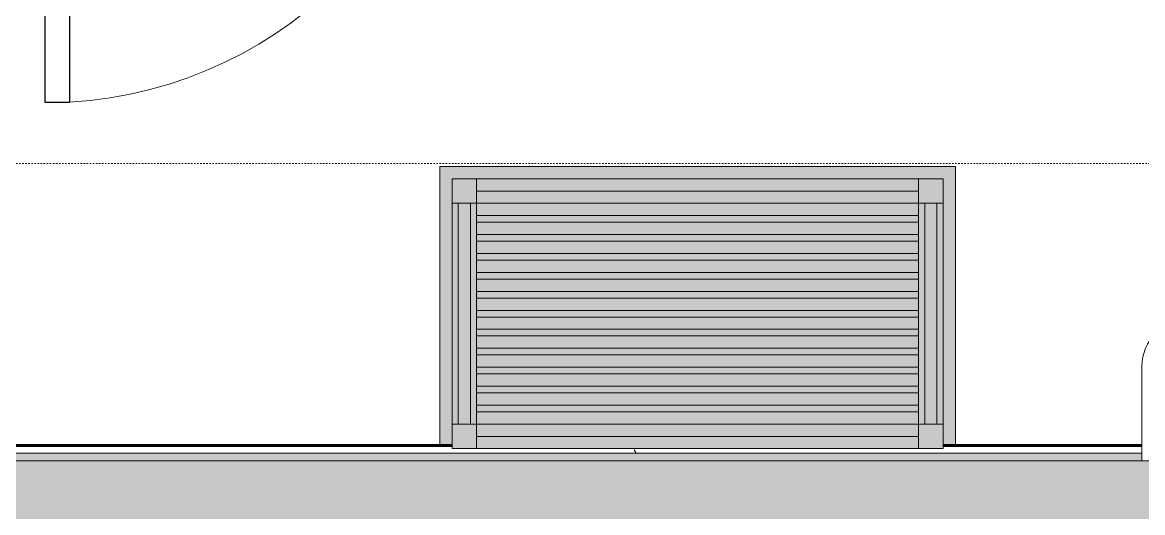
# Model space of a CAD drawing. Header units: inches. Extents: x -4169 to -1846, y 9706 to 12377.
# Drawn here: x -3646.6 to -3555.3, y 11125 to 11164.9 of the extents above; entities that cross this region are included whole.
import ezdxf

# ---------------------------------------------------------------- set-up
doc = ezdxf.new("R2010")
doc.units = ezdxf.units.IN
doc.header["$MEASUREMENT"] = 0
doc.linetypes.add('Aligning Line 1_8_', pattern=[0.25, 0.125, -0.125])
for name, color, linetype, lineweight in [('0-1', 7, 'Continuous', 5), ('0-2', 50, 'Continuous', 18), ('A-DOOR-1', 250, 'Continuous', 9), ('A-DOOR-2', 90, 'Continuous', 30), ('A-WALL', 113, 'Continuous', 18), ('A-WALL-PATT-4', 111, 'Continuous', 9), ('G-ANNO-SYMB', 111, 'Aligning Line 1_8_', 9), ('I-WALL-2', 2, 'Continuous', 5), ('I-WALL-3', 2, 'Continuous', 60), ('P-SANR-FIXT-2', 250, 'Continuous', 9), ('Q-CASE-1', 9, 'Continuous', 9), ('Q-CASE-3', 250, 'Continuous', 9)]:
    doc.layers.add(name, color=color, linetype=linetype, lineweight=lineweight)

# ---------------------------------------------------------------- blocks, each defined once
blk = doc.blocks.new('SWING - SINGLE - FLUSH - 2-10 x 6-8 - PRIVACY-2632541-ENLARGED RCP - 2ND FLOOR PLAN')
at = {"layer": 'A-DOOR-1'}
blk.add_arc((17, 2.375), 34.067, 93.36569, 180, dxfattribs=at)
at = {"layer": 'A-DOOR-2'}
for p, q in [((15, 2.375), (15, 36.383)), ((17, 36.383), (15, 36.383)), ((17, 2.375), (17, 36.383)), ((17, 2.375), (15, 2.375))]:
    blk.add_line(p, q, dxfattribs=at)
blk = doc.blocks.new('Toilet-Domestic-3D - Toilet-Domestic-3D-1372870-ENLARGED RCP - 2ND FLOOR PLAN')
at = {"layer": 'P-SANR-FIXT-2'}
for p, q in [((-1.874, 11.5), (-0.5, 12)), ((-0.5, 12), (0.5, 12)), ((0.5, 12), (1.874, 11.5)), ((-3.74, 10), (-2.74, 11)), ((-2.74, 11), (-1.874, 11.5)), ((1.874, 11.5), (2.74, 11)), ((2.74, 11), (3.74, 10)), ((-5.127, 8), (-3.74, 10)), ((3.74, 10), (5.127, 8)), ((-6.06, 6), (-5.127, 8)), ((5.127, 8), (6.06, 6)), ((-6.788, 4), (-6.06, 6)), ((6.06, 6), (6.788, 4)), ((-7.326, 1.992), (-6.788, 4)), ((6.788, 4), (7.326, 1.992)), ((-7.5, 0), (-7.326, 1.992)), ((7.326, 1.992), (7.5, 0)), ((-7.413, -0.996), (-7.5, 0)), ((7.5, 0), (7.413, -0.996)), ((-7.236, -2), (-7.413, -0.996)), ((7.413, -0.996), (7.236, -2)), ((-6.968, -3), (-7.236, -2)), ((7.236, -2), (6.968, -3)), ((-6.401, -4), (-6.968, -3)), ((6.968, -3), (6.401, -4)), ((-5.209, -5), (-6.401, -4)), ((6.401, -4), (5.209, -5)), ((-3.836, -5.5), (-5.209, -5)), ((-4.862, -8.024), (-5.209, -5)), ((5.209, -5), (3.836, -5.5)), ((4.862, -8.024), (5.209, -5)), ((-1, -6), (-3.836, -5.5)), ((1, -6), (-1, -6)), ((3.836, -5.5), (1, -6)), ((6.25, -8.024), (-6.25, -8.024)), ((-9.976, -11.75), (-9.976, -19.476)), ((9.976, -19.476), (9.976, -11.75)), ((-9.976, -19.476), (9.976, -19.476))]:
    blk.add_line(p, q, dxfattribs=at)
for centre, start, end in [((-6.25, -11.75), 90, 180), ((6.25, -11.75), 0, 90)]:
    blk.add_arc(centre, 3.726, start, end, dxfattribs=at)
blk = doc.blocks.new('Bath Vanity - Bath Vanity 42_-2551081-ENLARGED RCP - 2ND FLOOR PLAN')
at = {"layer": 'Q-CASE-1'}
h = blk.add_hatch(color=256, dxfattribs=at)
h.paths.add_polyline_path([(20.738, -1.25), (20.738, -23), (-19.262, -23), (-19.262, -1.25), (-20.262, -1.25), (-20.262, -24), (21.738, -24), (21.738, -1.25)], flags=0)
h.paths.add_polyline_path([(8.437, -2), (-17.262, -2), (-17.262, -3), (18.738, -3), (18.738, -2)], flags=0)
h.paths.add_polyline_path([(8.437, -4), (-17.262, -4), (-17.262, -4.545), (18.738, -4.545), (18.738, -4)], flags=0)
h.paths.add_polyline_path([(8.437, -5.545), (-17.262, -5.545), (-17.262, -6.091), (18.738, -6.091), (18.738, -5.545)], flags=0)
h.paths.add_polyline_path([(-17.262, -7.091), (-17.262, -7.636), (18.738, -7.636), (18.738, -7.091), (8.437, -7.091)], flags=0)
h.paths.add_polyline_path([(18.738, -8.636), (-17.262, -8.636), (-17.262, -9.182), (18.738, -9.182)], flags=0)
h.paths.add_polyline_path([(18.738, -10.182), (-17.262, -10.182), (-17.262, -10.727), (18.738, -10.727)], flags=0)
h.paths.add_polyline_path([(8.437, -11.727), (-17.262, -11.727), (-17.262, -12.273), (18.738, -12.273), (18.738, -11.727)], flags=0)
h.paths.add_polyline_path([(-17.262, -13.273), (-17.262, -13.818), (18.738, -13.818), (18.738, -13.273), (8.437, -13.273)], flags=0)
h.paths.add_polyline_path([(18.738, -14.818), (-17.262, -14.818), (-17.262, -15.364), (18.738, -15.364)], flags=0)
h.paths.add_polyline_path([(18.738, -16.364), (-17.262, -16.364), (-17.262, -16.909), (18.738, -16.909)], flags=0)
h.paths.add_polyline_path([(-17.197, -17.909), (-17.262, -17.909), (-17.262, -18.455), (18.738, -18.455), (18.738, -17.909), (8.437, -17.909)], flags=0)
h.paths.add_polyline_path([(18.738, -19.455), (-17.262, -19.455), (-17.262, -20), (18.738, -20)], flags=0)
h.paths.add_polyline_path([(8.437, -21), (-17.262, -21), (-17.262, -22), (18.738, -22), (18.738, -21)], flags=0)
h = blk.add_hatch(color=256, dxfattribs=at)
h.paths.add_polyline_path([(-19.262, -1), (-19.262, -3), (-17.262, -3), (-17.262, -1)], flags=0)
h.paths.add_polyline_path([(18.738, -1), (18.738, -3), (20.738, -3), (20.738, -1)], flags=0)
h.paths.add_polyline_path([(-18.762, -21), (-19.262, -21), (-19.262, -23), (-17.262, -23), (-17.262, -21), (-17.762, -21)], flags=0)
h.paths.add_polyline_path([(20.738, -21), (18.738, -21), (18.738, -23), (20.738, -23), (20.738, -22)], flags=0)
for points in [[(8.437, -1), (-17.262, -1), (-17.262, -2), (18.738, -2), (18.738, -1)], [(-19.262, -3), (-19.262, -21), (-18.762, -21), (-18.762, -3)], [(-17.762, -3), (-18.762, -3), (-18.762, -21), (-17.762, -21), (-17.762, -4)], [(-17.762, -3), (-17.762, -21), (-17.262, -21), (-17.262, -3)], [(8.437, -3), (-17.262, -3), (-17.262, -4), (18.738, -4), (18.738, -3)], [(18.738, -3), (18.738, -21), (19.238, -21), (19.238, -3)], [(20.238, -3), (19.238, -3), (19.238, -21), (20.238, -21), (20.238, -4)], [(20.738, -3), (20.238, -3), (20.238, -21), (20.738, -21), (20.738, -4)], [(8.437, -4.545), (-17.262, -4.545), (-17.262, -5.545), (18.738, -5.545), (18.738, -4.545)], [(8.437, -6.091), (-17.262, -6.091), (-17.262, -7.091), (18.738, -7.091), (18.738, -6.091)], [(8.437, -7.636), (-17.262, -7.636), (-17.262, -8.636), (18.738, -8.636), (18.738, -7.636)], [(8.437, -9.182), (-17.262, -9.182), (-17.262, -10.182), (18.738, -10.182), (18.738, -9.182)], [(18.738, -10.727), (-17.262, -10.727), (-17.262, -11.727), (18.738, -11.727), (18.738, -11.192)], [(-17.262, -12.273), (-17.262, -13.273), (18.738, -13.273), (18.738, -12.273), (8.437, -12.273)], [(8.437, -13.818), (-17.262, -13.818), (-17.262, -14.818), (18.738, -14.818), (18.738, -13.818)], [(8.437, -15.364), (-17.262, -15.364), (-17.262, -16.364), (18.738, -16.364), (18.738, -15.364)], [(8.437, -16.909), (-17.262, -16.909), (-17.262, -17.909), (18.738, -17.909), (18.738, -16.909)], [(-17.262, -18.455), (-17.262, -19.455), (18.738, -19.455), (18.738, -18.455), (-16.926, -18.455)], [(-17.262, -20), (-17.262, -21), (18.738, -21), (18.738, -20), (-16.157, -20)], [(-17.262, -22), (-17.262, -23), (18.738, -23), (18.738, -22), (-15.163, -22)]]:
    blk.add_hatch(color=256, dxfattribs=at).paths.add_polyline_path(points, flags=0)
at = {"layer": 'Q-CASE-3'}
for p, q in [((-20.262, -24), (-20.262, -1.25)), ((-19.262, -3), (-19.262, -1)), ((-19.262, -1), (-17.262, -1)), ((18.738, -1), (-17.262, -1)), ((-17.262, -1), (-17.262, -3)), ((18.738, -3), (18.738, -1)), ((18.738, -1), (20.738, -1)), ((20.738, -1), (20.738, -3)), ((21.738, -1.25), (21.738, -24)), ((18.738, -2), (-17.262, -2)), ((-19.262, -3), (-19.262, -21)), ((-17.262, -3), (-19.262, -3)), ((-18.762, -3), (-18.762, -21)), ((-17.762, -3), (-17.762, -21)), ((18.738, -3), (-17.262, -3)), ((-17.262, -3), (-17.262, -21)), ((18.738, -3), (18.738, -21)), ((20.738, -3), (18.738, -3)), ((19.238, -3), (19.238, -21)), ((20.238, -3), (20.238, -21)), ((20.738, -3), (20.738, -21)), ((-17.262, -4), (18.738, -4)), ((18.738, -4.545), (-17.262, -4.545)), ((-17.262, -5.545), (18.738, -5.545)), ((18.738, -6.091), (-17.262, -6.091)), ((-17.262, -7.091), (18.738, -7.091)), ((18.738, -7.636), (-17.262, -7.636)), ((-17.262, -8.636), (18.738, -8.636)), ((18.738, -9.182), (-17.262, -9.182)), ((-17.262, -10.182), (18.738, -10.182)), ((18.738, -10.727), (-17.262, -10.727)), ((-17.262, -11.727), (18.738, -11.727)), ((18.738, -12.273), (-17.262, -12.273)), ((-17.262, -13.273), (18.738, -13.273)), ((18.738, -13.818), (-17.262, -13.818)), ((-17.262, -14.818), (18.738, -14.818)), ((18.738, -15.364), (-17.262, -15.364)), ((-17.262, -16.364), (18.738, -16.364)), ((18.738, -16.909), (-17.262, -16.909)), ((-17.262, -17.909), (18.738, -17.909)), ((18.738, -18.455), (-17.262, -18.455)), ((-17.262, -19.455), (18.738, -19.455)), ((18.738, -20), (-17.262, -20)), ((-19.262, -23), (-19.262, -21)), ((-19.262, -21), (-17.262, -21)), ((-17.262, -21), (18.738, -21)), ((-17.262, -21), (-17.262, -23)), ((18.738, -23), (18.738, -21)), ((18.738, -21), (20.738, -21)), ((20.738, -21), (20.738, -23)), ((18.738, -22), (-17.262, -22)), ((-17.262, -23), (-19.262, -23)), ((18.738, -23), (-17.262, -23)), ((20.738, -23), (18.738, -23)), ((21.738, -24), (-20.262, -24))]:
    blk.add_line(p, q, dxfattribs=at)
blk = doc.blocks.new('CTR - 1st Phase - Unit Layouts_rvt-1-ENLARGED RCP - 2ND FLOOR PLAN')
at = {"layer": '0-2', "rotation": 180}
for name, p in [('SWING - SINGLE - FLUSH - 2-10 x 6-8 - PRIVACY-2632541-ENLARGED RCP - 2ND FLOOR PLAN', (-3627.724, 11194.825)), ('Bath Vanity - Bath Vanity 42_-2551081-ENLARGED RCP - 2ND FLOOR PLAN', (-3590.811, 11129.189))]:
    blk.add_blockref(name, p, dxfattribs=at)
at = {"layer": '0-2'}
blk.add_blockref('Toilet-Domestic-3D - Toilet-Domestic-3D-1372870-ENLARGED RCP - 2ND FLOOR PLAN', (-3545.372, 11148.666), dxfattribs=at)

msp = doc.modelspace()

# ---------------------------------------------------------------- hatches: boundary and pattern name
at = {"layer": 'A-WALL-PATT-4'}
h = msp.add_hatch(dxfattribs=at)
h.set_pattern_fill('FP_1', color=256, style=0, pattern_type=2)
h.set_pattern_definition([(0, (0, 0), (20.48, 5.12), [0.845, -14.515, 0.845, -14.515, -81.92]), (0, (0, 0), (20.48, 5.12), [-30.72, 0.845, -29.875, 0.845, -14.515, -35.84]), (0, (0, 0), (20.48, 5.12), [-76.8, 0.845, -9.395, 0.845, -24.755]), (120, (7.68, 2.56), (-14.67405, 15.1762003), [0.845, -14.515, 0.845, -14.515, -81.92]), (120, (7.68, 2.56), (-14.67405, 15.1762003), [-30.72, 0.845, -29.875, 0.845, -14.515, -35.84]), (120, (7.68, 2.56), (-14.67405, 15.1762003), [-76.8, 0.845, -9.395, 0.845, -24.755]), (240, (10.24, 12.8), (-5.80595, -20.2962003), [0.845, -14.515, 0.845, -14.515, -81.92]), (240, (10.24, 12.8), (-5.80595, -20.2962003), [-30.72, 0.845, -29.875, 0.845, -14.515, -35.84]), (240, (10.24, 12.8), (-5.80595, -20.2962003), [-76.8, 0.845, -9.395, 0.845, -24.755])])
h.paths.add_polyline_path([(-3852.474, 11129.814), (-3817.965, 11129.814), (-3817.965, 11130.439), (-3852.474, 11130.439)], flags=0)
h.paths.add_polyline_path([(-3799.965, 11129.814), (-3795.965, 11129.814), (-3795.965, 11130.439), (-3799.965, 11130.439)], flags=0)
h.paths.add_polyline_path([(-3494.652, 11129.814), (-3487.299, 11129.814), (-3487.299, 11130.439), (-3535.395, 11130.439), (-3535.395, 11129.814), (-3497.95, 11129.814)], flags=0)
h.paths.add_polyline_path([(-3698.033, 11129.814), (-3555.348, 11129.814), (-3555.348, 11130.439), (-3571.549, 11130.439), (-3571.549, 11130.189), (-3611.549, 11130.189), (-3611.549, 11130.439), (-3698.033, 11130.439)], flags=0)
h.paths.add_polyline_path([(-3717.965, 11129.814), (-3716.033, 11129.814), (-3716.033, 11130.439), (-3717.965, 11130.439)], flags=0)
h = msp.add_hatch(dxfattribs=at)
h.set_pattern_fill('FP_2', color=256, style=0, pattern_type=2)
h.set_pattern_definition([(161.57, (0.32, 0.32), (-2.560496185, -0.000537386), [0, -18.214, 2.022, 0]), (18.43, (-0.32, 0.32), (-2.560496185, 0.000537386), [0, -18.214, 2.022, 0]), (108.43, (0.32, 0.32), (1.27922091, -6.400876726), [6.07, -14.166]), (71.57, (-0.32, 0.32), (1.27922091, 6.400876726), [6.07, -14.166])])
h.paths.add_polyline_path([(-3784.961, 11123.689), (-3486.674, 11123.69), (-3486.674, 11129.189), (-3852.474, 11129.189), (-3852.474, 11123.689), (-3795.965, 11123.689)], flags=0)
at = {"layer": 'I-WALL-2'}
h = msp.add_hatch(color=256, dxfattribs=at)
h.paths.add_polyline_path([(-3852.474, 11129.189), (-3795.965, 11129.189), (-3795.965, 11129.814), (-3799.965, 11129.814), (-3799.965, 11129.689), (-3817.965, 11129.689), (-3817.965, 11129.814), (-3852.474, 11129.814)], flags=0)
h.paths.add_polyline_path([(-3497.95, 11129.189), (-3486.674, 11129.189), (-3486.674, 11129.814), (-3535.395, 11129.814), (-3535.395, 11129.189), (-3514.833, 11129.189)], flags=0)
h.paths.add_polyline_path([(-3666.78, 11129.189), (-3555.348, 11129.189), (-3555.348, 11129.814), (-3698.033, 11129.814), (-3698.033, 11129.689), (-3716.033, 11129.689), (-3716.033, 11129.814), (-3717.965, 11129.814), (-3717.965, 11129.189), (-3698.033, 11129.189)], flags=0)

# ---------------------------------------------------------------- linework, layer by layer
at = {"layer": 'A-WALL'}
for p, q in [((-3698.033, 11129.814), (-3555.348, 11129.814)), ((-3717.965, 11129.189), (-3555.348, 11129.189))]:
    msp.add_line(p, q, dxfattribs=at)
at = {"layer": 'G-ANNO-SYMB'}
msp.add_line((-1910.949, 11153.426), (-4027.083, 11153.426), dxfattribs=at)
at = {"layer": 'I-WALL-3'}
for p, q in [((-3698.033, 11130.439), (-3611.549, 11130.439)), ((-3571.549, 11130.439), (-3555.348, 11130.439))]:
    msp.add_line(p, q, dxfattribs=at)

# ---------------------------------------------------------------- block references
at = {"layer": '0-1'}
msp.add_blockref('CTR - 1st Phase - Unit Layouts_rvt-1-ENLARGED RCP - 2ND FLOOR PLAN', (0, 0), dxfattribs=at)

doc.saveas('drawing.dxf')
